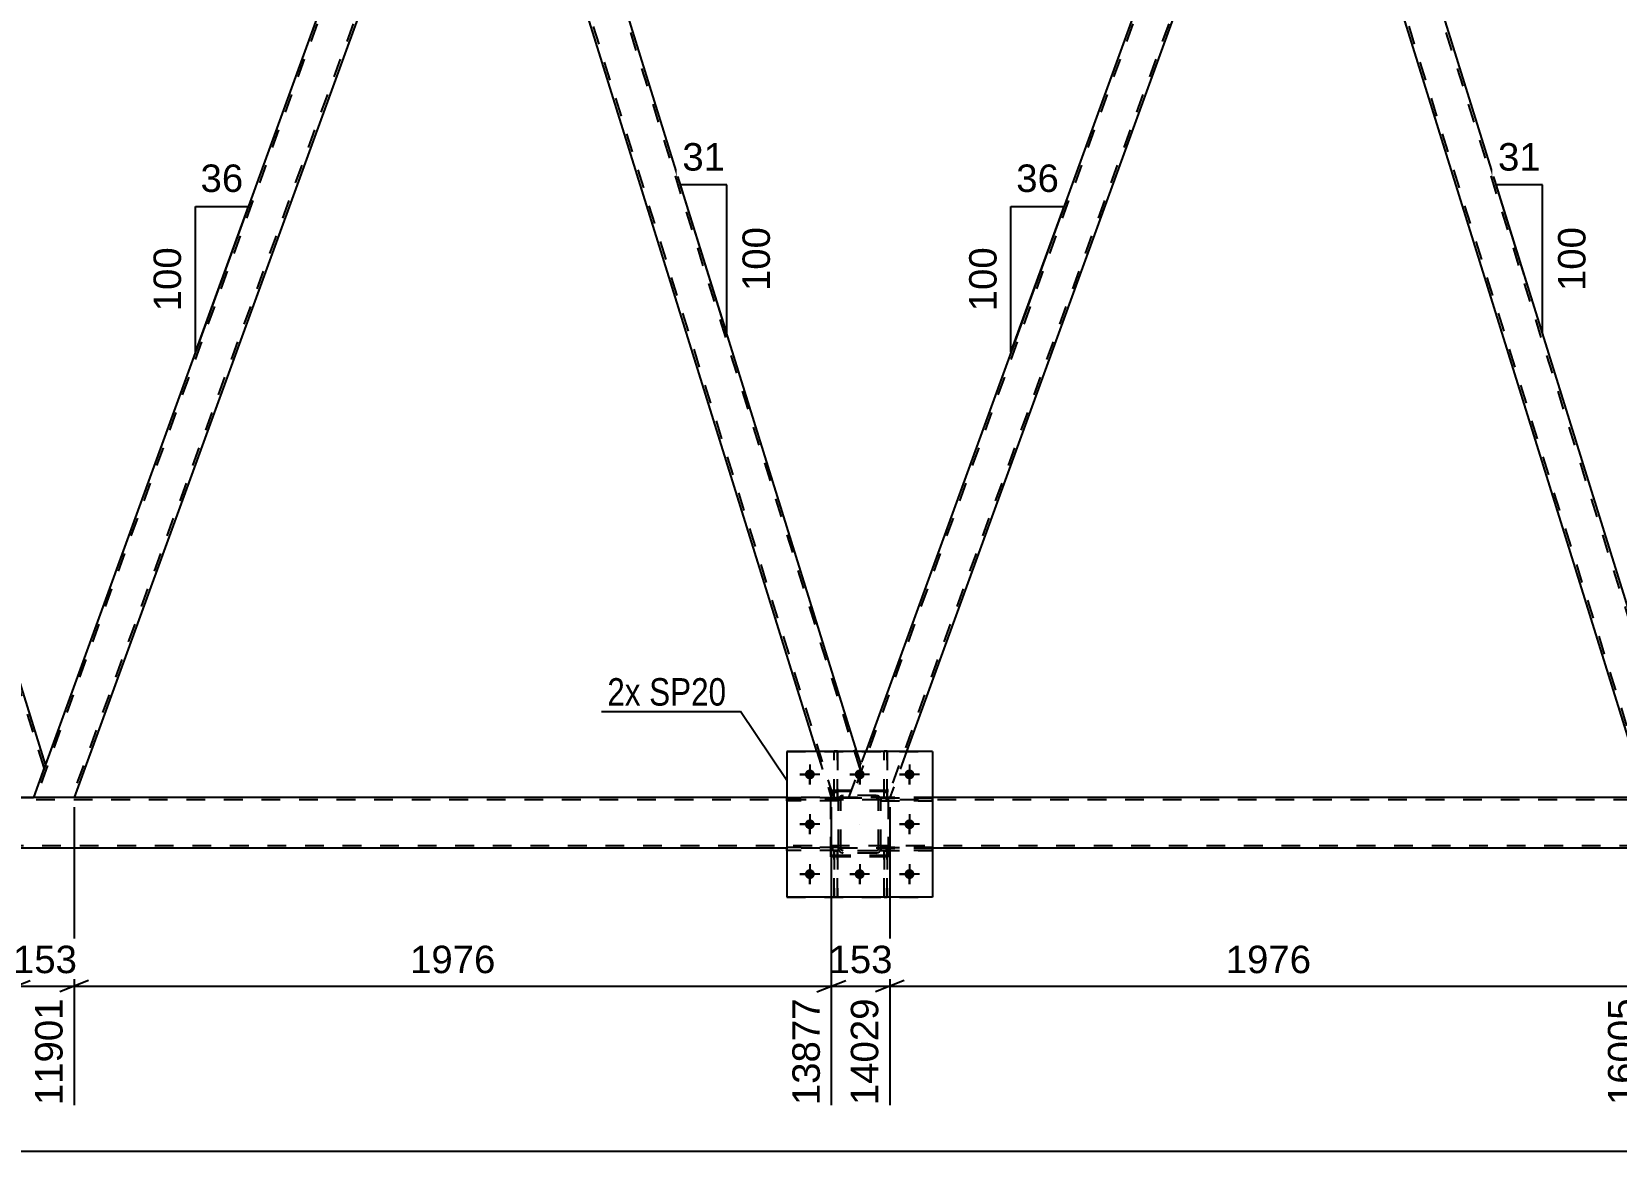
# Model space of a CAD drawing. Header units: millimetres. Extents: x -116 to 725, y -385 to 209.
# Drawn here: x 383.4 to 548.8, y -160.1 to -43.3 of the extents above; entities that cross this region are included whole.
import ezdxf

# ---------------------------------------------------------------- set-up
doc = ezdxf.new("R2010")
doc.units = ezdxf.units.MM
doc.linetypes.add('DXK_LINE_DOT2', pattern=[3.9198, 1.9599, -1.9599])
doc.linetypes.add('DXK_LINE_DOT3', pattern=[5.9187, 2.979, -0.9799, 0.9799, -0.9799])
doc.styles.add('Arial', font='arial.ttf', dxfattribs={"height": 0.2})
doc.styles.add('Arial Narrow', font='ARIALN.TTF', dxfattribs={"height": 0.2})

# ---------------------------------------------------------------- blocks, each defined once
blk = doc.blocks.new('Part-203724257-5561 - 5151')
at = {"color": 7, "linetype": 'DXK_LINE_DOT2'}
for p, q in [((513.04, -2), (468.92, -123.22)), ((516.78, -2), (472.66, -123.22)), ((513.04, -2), (513.06, -2)), ((517.04, -2), (515.49, -6.25)), ((468.66, -123.22), (470.42, -118.4)), ((474.67, -118.4), (472.92, -123.22)), ((472.92, -123.22), (468.66, -123.22))]:
    blk.add_line(p, q, dxfattribs=at)
at = {"color": 2, "linetype": 'Continuous'}
for p, q in [((512.78, -2), (470.42, -118.4)), ((517.04, -2), (512.78, -2)), ((515.49, -6.25), (474.67, -118.4))]:
    blk.add_line(p, q, dxfattribs=at)
blk = doc.blocks.new('Bolt-203724257-5229 - 5151')
at = {"linetype": 'Continuous'}
for points in [[(465.1, -120.8, -1), (464.06, -120.8, -1)], [(470.3, -120.8, -1), (469.26, -120.8, -1)], [(475.5, -120.8, -1), (474.46, -120.8, -1)], [(465.1, -126, -1), (464.06, -126, -1)], [(475.5, -126, -1), (474.46, -126, -1)], [(465.1, -131.2, -1), (464.06, -131.2, -1)], [(470.3, -131.2, -1), (469.26, -131.2, -1)], [(475.5, -131.2, -1), (474.46, -131.2, -1)]]:
    blk.add_hatch(color=1, dxfattribs=at).paths.add_polyline_path(points)
at = {"color": 1, "linetype": 'Continuous'}
for p, q in [((464.58, -119.76), (464.58, -121.84)), ((469.78, -119.76), (469.78, -121.84)), ((474.98, -119.76), (474.98, -121.84)), ((465.62, -120.8), (463.54, -120.8)), ((470.82, -120.8), (468.74, -120.8)), ((476.02, -120.8), (473.94, -120.8)), ((464.58, -124.96), (464.58, -127.04)), ((474.98, -124.96), (474.98, -127.04)), ((465.62, -126), (463.54, -126)), ((476.02, -126), (473.94, -126)), ((464.58, -130.16), (464.58, -132.24)), ((469.78, -130.16), (469.78, -132.24)), ((474.98, -130.16), (474.98, -132.24)), ((465.62, -131.2), (463.54, -131.2)), ((470.82, -131.2), (468.74, -131.2)), ((476.02, -131.2), (473.94, -131.2))]:
    blk.add_line(p, q, dxfattribs=at)
blk = doc.blocks.new('Bolt-203724257-5230 - 5151')
at = {"color": 1, "linetype": 'Continuous'}
for p, q in [((464.58, -119.76), (464.58, -120.45)), ((469.78, -119.76), (469.78, -120.45)), ((474.98, -119.76), (474.98, -120.45)), ((463.54, -120.8), (464.23, -120.8)), ((464.58, -121.84), (464.58, -121.14)), ((465.62, -120.8), (464.93, -120.8)), ((468.74, -120.8), (469.43, -120.8)), ((469.78, -121.84), (469.78, -121.14)), ((470.82, -120.8), (470.13, -120.8)), ((473.94, -120.8), (474.63, -120.8)), ((474.98, -121.84), (474.98, -121.14)), ((476.02, -120.8), (475.33, -120.8)), ((464.58, -124.96), (464.58, -125.65)), ((474.98, -124.96), (474.98, -125.65)), ((463.54, -126), (464.23, -126)), ((464.58, -127.04), (464.58, -126.34)), ((465.62, -126), (464.93, -126)), ((473.94, -126), (474.63, -126)), ((474.98, -127.04), (474.98, -126.34)), ((476.02, -126), (475.33, -126)), ((464.58, -130.16), (464.58, -130.85)), ((469.78, -130.16), (469.78, -130.85)), ((474.98, -130.16), (474.98, -130.85)), ((463.54, -131.2), (464.23, -131.2)), ((464.58, -132.24), (464.58, -131.54)), ((465.62, -131.2), (464.93, -131.2)), ((468.74, -131.2), (469.43, -131.2)), ((469.78, -132.24), (469.78, -131.54)), ((470.82, -131.2), (470.13, -131.2)), ((473.94, -131.2), (474.63, -131.2)), ((474.98, -132.24), (474.98, -131.54)), ((476.02, -131.2), (475.33, -131.2))]:
    blk.add_line(p, q, dxfattribs=at)
blk = doc.blocks.new('Part-203724257-5242 - 5151')
at = {"color": 7, "linetype": 'DXK_LINE_DOT2'}
for p, q in [((605.29, -123.46), (-50.14, -123.46)), ((477.38, -123.22), (462.18, -123.22)), ((605.92, -128.26), (-50.14, -128.26)), ((477.38, -128.5), (462.18, -128.5))]:
    blk.add_line(p, q, dxfattribs=at)
at = {"color": 2, "linetype": 'Continuous'}
for p, q in [((462.18, -123.22), (221.96, -123.22)), ((605.25, -123.22), (477.38, -123.22)), ((462.18, -128.5), (221.96, -128.5)), ((605.95, -128.5), (477.38, -128.5))]:
    blk.add_line(p, q, dxfattribs=at)
blk = doc.blocks.new('Part-203724257-5476 - 5151')
at = {"color": 7, "linetype": 'DXK_LINE_DOT2'}
for p, q in [((462.18, -118.4), (477.38, -118.4)), ((462.18, -118.4), (462.18, -133.6)), ((477.38, -118.4), (477.38, -133.6)), ((462.18, -133.6), (477.38, -133.6))]:
    blk.add_line(p, q, dxfattribs=at)
blk = doc.blocks.new('Part-203724257-5478 - 5151')
at = {"color": 7, "linetype": 'DXK_LINE_DOT2'}
for p, q in [((471.98, -128.75), (471.98, -128.43)), ((471.98, -128.43), (477.38, -128.43)), ((477.38, -128.75), (471.98, -128.75)), ((472.58, -128.75), (472.58, -128.43)), ((477.38, -128.43), (477.38, -128.75))]:
    blk.add_line(p, q, dxfattribs=at)
blk = doc.blocks.new('Part-203724257-5492 - 5151')
at = {"color": 7, "linetype": 'DXK_LINE_DOT2'}
for p, q in [((467.13, -133.59), (467.13, -128.76)), ((467.13, -128.76), (467.45, -128.76)), ((467.45, -128.76), (467.45, -133.59)), ((467.13, -129.36), (467.45, -129.36)), ((467.45, -133.59), (467.13, -133.59))]:
    blk.add_line(p, q, dxfattribs=at)
blk = doc.blocks.new('Part-203724257-5480 - 5151')
at = {"color": 7, "linetype": 'DXK_LINE_DOT2'}
for p, q in [((467.58, -128.43), (462.18, -128.43)), ((462.18, -128.75), (462.18, -128.43)), ((467.58, -128.75), (462.18, -128.75)), ((466.98, -128.75), (466.98, -128.43)), ((467.58, -128.43), (467.58, -128.75))]:
    blk.add_line(p, q, dxfattribs=at)
blk = doc.blocks.new('Part-203724257-5494 - 5151')
at = {"color": 7, "linetype": 'DXK_LINE_DOT2'}
for p, q in [((467.58, -123.48), (467.61, -123.29)), ((467.61, -123.29), (467.58, -123.48)), ((467.58, -128.52), (467.58, -123.48)), ((467.82, -123.48), (467.84, -123.38)), ((467.82, -128.52), (467.82, -123.48)), ((467.84, -123.38), (467.89, -123.31)), ((467.87, -123.03), (468.06, -123)), ((468.06, -123), (467.87, -123.03)), ((467.89, -123.31), (467.97, -123.25)), ((467.97, -123.25), (468.06, -123.24)), ((471.5, -123), (468.06, -123)), ((468.06, -123.24), (471.5, -123.24)), ((471.5, -123), (471.68, -123.03)), ((471.68, -123.03), (471.5, -123)), ((471.5, -123.24), (471.59, -123.25)), ((471.59, -123.25), (471.67, -123.31)), ((471.67, -123.31), (471.72, -123.38)), ((471.72, -123.38), (471.74, -123.48)), ((471.74, -128.52), (471.74, -123.48)), ((471.94, -123.29), (471.98, -123.48)), ((471.98, -123.48), (471.94, -123.29)), ((471.98, -128.52), (471.98, -123.48)), ((467.61, -128.7), (467.58, -128.52)), ((467.58, -128.52), (467.61, -128.7)), ((467.84, -128.61), (467.82, -128.52)), ((467.89, -128.69), (467.84, -128.61)), ((468.06, -129), (467.87, -128.96)), ((467.87, -128.96), (468.06, -129)), ((467.97, -128.74), (467.89, -128.69)), ((468.06, -128.76), (467.97, -128.74)), ((471.5, -128.76), (468.06, -128.76)), ((471.5, -129), (468.06, -129)), ((471.59, -128.74), (471.5, -128.76)), ((471.68, -128.96), (471.5, -129)), ((471.5, -129), (471.68, -128.96)), ((471.67, -128.69), (471.59, -128.74)), ((471.72, -128.61), (471.67, -128.69)), ((471.74, -128.52), (471.72, -128.61)), ((471.98, -128.52), (471.94, -128.7)), ((471.94, -128.7), (471.98, -128.52))]:
    blk.add_line(p, q, dxfattribs=at)
at = {"color": 7, "linetype": 'DXK_LINE_DOT3'}
blk.add_line((469.78, -126), (469.78, -126), dxfattribs=at)
at = {"color": 7, "linetype": 'DXK_LINE_DOT2'}
for centre, start, end in [((468.06, -123.48), 112.5, 157.5), ((468.06, -123.48), 112.5, 157.5), ((471.5, -123.48), 22.5, 67.5), ((471.5, -123.48), 22.5, 67.5), ((468.06, -128.52), 202.5, 247.5), ((468.06, -128.52), 202.5, 247.5), ((471.5, -128.52), 292.5, 337.5), ((471.5, -128.52), 292.5, 337.5)]:
    blk.add_arc(centre, 0.48, start, end, dxfattribs=at)
blk = doc.blocks.new('Part-203724257-5453 - 5151')
at = {"color": 2, "linetype": 'Continuous'}
for p, q in [((472.33, -118.4), (472.33, -118.39)), ((472.65, -118.39), (472.33, -118.39)), ((472.65, -118.4), (472.65, -118.39))]:
    blk.add_line(p, q, dxfattribs=at)
at = {"color": 7, "linetype": 'DXK_LINE_DOT2'}
for p, q in [((472.33, -123.24), (472.33, -118.4)), ((472.65, -123.24), (472.65, -118.4)), ((472.33, -122.64), (472.65, -122.64)), ((472.65, -123.24), (472.33, -123.24))]:
    blk.add_line(p, q, dxfattribs=at)
blk = doc.blocks.new('Part-203724257-5455 - 5151')
at = {"color": 7, "linetype": 'DXK_LINE_DOT2'}
for p, q in [((472.65, -128.76), (472.33, -128.76)), ((472.33, -128.76), (472.33, -133.59)), ((472.65, -133.59), (472.65, -128.76)), ((472.33, -129.36), (472.65, -129.36)), ((472.33, -133.59), (472.65, -133.59))]:
    blk.add_line(p, q, dxfattribs=at)
blk = doc.blocks.new('Part-203724257-5462 - 5151')
at = {"color": 7, "linetype": 'DXK_LINE_DOT2'}
for p, q in [((472.33, -123.24), (472.33, -118.39)), ((472.33, -118.39), (472.65, -118.39)), ((472.65, -118.39), (472.65, -123.24)), ((472.33, -122.64), (472.65, -122.64)), ((472.65, -123.24), (472.33, -123.24))]:
    blk.add_line(p, q, dxfattribs=at)
blk = doc.blocks.new('Part-203724257-5464 - 5151')
at = {"color": 7, "linetype": 'DXK_LINE_DOT2'}
for p, q in [((472.33, -133.59), (472.33, -128.76)), ((472.33, -128.76), (472.65, -128.76)), ((472.65, -128.76), (472.65, -133.59)), ((472.33, -129.36), (472.65, -129.36)), ((472.65, -133.59), (472.33, -133.59))]:
    blk.add_line(p, q, dxfattribs=at)
blk = doc.blocks.new('Part-203724257-5471 - 5151')
at = {"color": 2, "linetype": 'Continuous'}
for p, q in [((477.38, -118.4), (462.18, -118.4)), ((462.18, -118.4), (462.18, -133.6)), ((477.38, -118.4), (477.38, -133.6)), ((477.38, -133.6), (462.18, -133.6))]:
    blk.add_line(p, q, dxfattribs=at)
blk = doc.blocks.new('Part-203724257-5477 - 5151')
at = {"color": 7, "linetype": 'DXK_LINE_DOT2'}
for p, q in [((471.98, -123.55), (471.98, -123.23)), ((471.98, -123.23), (477.38, -123.23)), ((477.38, -123.55), (471.98, -123.55)), ((472.58, -123.55), (472.58, -123.23)), ((477.38, -123.23), (477.38, -123.55))]:
    blk.add_line(p, q, dxfattribs=at)
blk = doc.blocks.new('Part-203724257-5479 - 5151')
at = {"color": 7, "linetype": 'DXK_LINE_DOT2'}
for p, q in [((467.58, -123.23), (462.18, -123.23)), ((462.18, -123.55), (462.18, -123.23)), ((467.58, -123.55), (462.18, -123.55)), ((466.98, -123.55), (466.98, -123.23)), ((467.58, -123.23), (467.58, -123.55))]:
    blk.add_line(p, q, dxfattribs=at)
blk = doc.blocks.new('Part-203724257-5481 - 5151')
at = {"color": 2, "linetype": 'Continuous'}
for p, q in [((467.13, -118.4), (467.13, -118.39)), ((467.45, -118.39), (467.13, -118.39)), ((467.45, -118.4), (467.45, -118.39))]:
    blk.add_line(p, q, dxfattribs=at)
at = {"color": 7, "linetype": 'DXK_LINE_DOT2'}
for p, q in [((467.13, -123.24), (467.13, -118.4)), ((467.45, -123.24), (467.45, -118.4)), ((467.13, -122.64), (467.45, -122.64)), ((467.45, -123.24), (467.13, -123.24))]:
    blk.add_line(p, q, dxfattribs=at)
blk = doc.blocks.new('Part-203724257-5483 - 5151')
at = {"color": 7, "linetype": 'DXK_LINE_DOT2'}
for p, q in [((467.45, -128.76), (467.13, -128.76)), ((467.13, -128.76), (467.13, -133.59)), ((467.45, -133.59), (467.45, -128.76)), ((467.13, -129.36), (467.45, -129.36)), ((467.13, -133.59), (467.45, -133.59))]:
    blk.add_line(p, q, dxfattribs=at)
blk = doc.blocks.new('Part-203724257-5485 - 5151')
at = {"color": 7, "linetype": 'DXK_LINE_DOT2'}
for p, q in [((467.58, -123.48), (467.61, -123.29)), ((467.61, -123.29), (467.58, -123.48)), ((467.58, -128.52), (467.58, -123.48)), ((467.82, -123.48), (467.84, -123.38)), ((467.82, -128.52), (467.82, -123.48)), ((467.84, -123.38), (467.89, -123.31)), ((467.87, -123.03), (468.06, -123)), ((468.06, -123), (467.87, -123.03)), ((467.89, -123.31), (467.97, -123.25)), ((467.97, -123.25), (468.06, -123.24)), ((471.5, -123), (468.06, -123)), ((468.06, -123.24), (471.5, -123.24)), ((471.5, -123), (471.68, -123.03)), ((471.68, -123.03), (471.5, -123)), ((471.5, -123.24), (471.59, -123.25)), ((471.59, -123.25), (471.67, -123.31)), ((471.67, -123.31), (471.72, -123.38)), ((471.72, -123.38), (471.74, -123.48)), ((471.74, -128.52), (471.74, -123.48)), ((471.94, -123.29), (471.98, -123.48)), ((471.98, -123.48), (471.94, -123.29)), ((471.98, -128.52), (471.98, -123.48)), ((467.61, -128.7), (467.58, -128.52)), ((467.58, -128.52), (467.61, -128.7)), ((467.84, -128.61), (467.82, -128.52)), ((467.89, -128.69), (467.84, -128.61)), ((468.06, -129), (467.87, -128.96)), ((467.87, -128.96), (468.06, -129)), ((467.97, -128.74), (467.89, -128.69)), ((468.06, -128.76), (467.97, -128.74)), ((471.5, -128.76), (468.06, -128.76)), ((471.5, -129), (468.06, -129)), ((471.59, -128.74), (471.5, -128.76)), ((471.68, -128.96), (471.5, -129)), ((471.5, -129), (471.68, -128.96)), ((471.67, -128.69), (471.59, -128.74)), ((471.72, -128.61), (471.67, -128.69)), ((471.74, -128.52), (471.72, -128.61)), ((471.98, -128.52), (471.94, -128.7)), ((471.94, -128.7), (471.98, -128.52))]:
    blk.add_line(p, q, dxfattribs=at)
at = {"color": 7, "linetype": 'DXK_LINE_DOT3'}
blk.add_line((469.78, -126), (469.78, -126), dxfattribs=at)
at = {"color": 7, "linetype": 'DXK_LINE_DOT2'}
for centre, start, end in [((468.06, -123.48), 112.5, 157.5), ((468.06, -123.48), 112.5, 157.5), ((471.5, -123.48), 22.5, 67.5), ((471.5, -123.48), 22.5, 67.5), ((468.06, -128.52), 202.5, 247.5), ((468.06, -128.52), 202.5, 247.5), ((471.5, -128.52), 292.5, 337.5), ((471.5, -128.52), 292.5, 337.5)]:
    blk.add_arc(centre, 0.48, start, end, dxfattribs=at)
blk = doc.blocks.new('Part-203724257-5486 - 5151')
at = {"color": 7, "linetype": 'DXK_LINE_DOT2'}
for p, q in [((477.38, -123.23), (471.98, -123.23)), ((471.98, -123.23), (471.98, -123.55)), ((471.98, -123.55), (477.38, -123.55)), ((472.58, -123.55), (472.58, -123.23)), ((477.38, -123.55), (477.38, -123.23))]:
    blk.add_line(p, q, dxfattribs=at)
blk = doc.blocks.new('Part-203724257-5487 - 5151')
at = {"color": 7, "linetype": 'DXK_LINE_DOT2'}
for p, q in [((477.38, -128.43), (471.98, -128.43)), ((471.98, -128.43), (471.98, -128.75)), ((471.98, -128.75), (477.38, -128.75)), ((472.58, -128.75), (472.58, -128.43)), ((477.38, -128.75), (477.38, -128.43))]:
    blk.add_line(p, q, dxfattribs=at)
blk = doc.blocks.new('Part-203724257-5488 - 5151')
at = {"color": 7, "linetype": 'DXK_LINE_DOT2'}
for p, q in [((467.58, -123.23), (462.18, -123.23)), ((462.18, -123.23), (462.18, -123.55)), ((467.58, -123.55), (462.18, -123.55)), ((466.98, -123.55), (466.98, -123.23)), ((467.58, -123.55), (467.58, -123.23))]:
    blk.add_line(p, q, dxfattribs=at)
blk = doc.blocks.new('Part-203724257-5489 - 5151')
at = {"color": 7, "linetype": 'DXK_LINE_DOT2'}
for p, q in [((467.58, -128.43), (462.18, -128.43)), ((462.18, -128.43), (462.18, -128.75)), ((467.58, -128.75), (462.18, -128.75)), ((466.98, -128.75), (466.98, -128.43)), ((467.58, -128.75), (467.58, -128.43))]:
    blk.add_line(p, q, dxfattribs=at)
blk = doc.blocks.new('Part-203724257-5490 - 5151')
at = {"color": 7, "linetype": 'DXK_LINE_DOT2'}
for p, q in [((467.13, -123.24), (467.13, -118.39)), ((467.13, -118.39), (467.45, -118.39)), ((467.45, -118.39), (467.45, -123.24)), ((467.13, -122.64), (467.45, -122.64)), ((467.45, -123.24), (467.13, -123.24))]:
    blk.add_line(p, q, dxfattribs=at)
blk = doc.blocks.new('Part-203724257-5495 - 5151')
at = {"color": 7, "linetype": 'DXK_LINE_DOT2'}
for p, q in [((472.78, -122.46), (466.78, -122.46)), ((466.78, -129.26), (466.78, -122.46)), ((472.78, -129.26), (472.78, -122.46)), ((472.78, -129.26), (466.78, -129.26))]:
    blk.add_line(p, q, dxfattribs=at)
blk = doc.blocks.new('Part-203724257-5496 - 5151')
at = {"color": 7, "linetype": 'DXK_LINE_DOT2'}
for p, q in [((472.78, -122.59), (466.78, -122.59)), ((466.78, -129.39), (466.78, -122.59)), ((472.78, -129.39), (472.78, -122.59)), ((472.78, -129.39), (466.78, -129.39))]:
    blk.add_line(p, q, dxfattribs=at)
blk = doc.blocks.new('Part-203724257-5551 - 5151')
at = {"color": 2, "linetype": 'Continuous'}
for p, q in [((517.04, -2), (515.49, -6.25)), ((518.36, -2), (517.04, -2)), ((555.06, -119.75), (518.36, -2)), ((551.95, -123.22), (515.49, -6.25)), ((554.79, -120.49), (553.8, -123.22)), ((555.06, -119.75), (554.79, -120.49))]:
    blk.add_line(p, q, dxfattribs=at)
at = {"color": 7, "linetype": 'DXK_LINE_DOT2'}
for p, q in [((554.92, -120.12), (518.11, -2)), ((552.2, -123.22), (515.63, -5.88)), ((555.04, -119.81), (554.79, -120.49)), ((551.95, -123.22), (553.8, -123.22))]:
    blk.add_line(p, q, dxfattribs=at)
blk = doc.blocks.new('Part-203724257-5566 - 5151')
at = {"color": 7, "linetype": 'DXK_LINE_DOT2'}
for p, q in [((427.9, -2), (383.78, -123.22)), ((431.65, -2), (387.53, -123.22)), ((427.9, -2), (427.92, -2)), ((431.9, -2), (430.36, -6.25)), ((384.79, -119.75), (383.53, -123.22)), ((387.78, -123.22), (383.53, -123.22))]:
    blk.add_line(p, q, dxfattribs=at)
at = {"color": 2, "linetype": 'Continuous'}
for p, q in [((427.65, -2), (384.79, -119.75)), ((427.65, -2), (431.9, -2)), ((430.36, -6.25), (387.78, -123.22))]:
    blk.add_line(p, q, dxfattribs=at)
blk = doc.blocks.new('Part-203724257-5601 - 5151')
at = {"color": 2, "linetype": 'Continuous'}
for p, q in [((431.9, -2), (430.36, -6.25)), ((433.22, -2), (431.9, -2)), ((469.5, -118.4), (433.22, -2)), ((465.31, -118.4), (430.36, -6.25))]:
    blk.add_line(p, q, dxfattribs=at)
at = {"color": 7, "linetype": 'DXK_LINE_DOT2'}
for p, q in [((469.79, -120.12), (432.97, -2)), ((467.07, -123.22), (430.49, -5.88)), ((465.31, -118.4), (466.82, -123.22)), ((469.93, -119.75), (469.5, -118.4)), ((468.66, -123.22), (469.93, -119.75)), ((466.82, -123.22), (468.66, -123.22))]:
    blk.add_line(p, q, dxfattribs=at)
blk = doc.blocks.new('Part-203724257-5606 - 5151')
at = {"color": 2, "linetype": 'Continuous'}
for p, q in [((346.77, -2), (345.22, -6.25)), ((348.09, -2), (346.77, -2)), ((384.79, -119.75), (348.09, -2)), ((381.68, -123.22), (345.22, -6.25)), ((384.52, -120.49), (383.53, -123.22)), ((384.79, -119.75), (384.52, -120.49))]:
    blk.add_line(p, q, dxfattribs=at)
at = {"color": 7, "linetype": 'DXK_LINE_DOT2'}
for p, q in [((384.66, -120.12), (347.84, -2)), ((381.93, -123.22), (345.36, -5.88)), ((384.77, -119.81), (384.52, -120.49)), ((381.68, -123.22), (383.53, -123.22))]:
    blk.add_line(p, q, dxfattribs=at)
blk = doc.blocks.new('AngleDimension-203724257-6908 - 5151')
at = {"color": 7, "linetype": 'Continuous'}
for p, q in [((400.44, -61.54), (405.98, -61.54)), ((400.44, -76.76), (405.98, -61.54)), ((400.44, -76.76), (400.44, -61.54)), ((403.15, -69.3), (405.98, -61.54))]:
    blk.add_line(p, q, dxfattribs=at)
at = {"color": 0}
for points in [[(406.03, -60.64), (406.03, -56.44), (400.38, -56.44), (400.38, -60.64)], [(399.54, -65.22), (395.34, -65.22), (395.34, -73.09), (399.54, -73.09)]]:
    blk.add_wipeout(points, dxfattribs=at)
at = {"color": 3, "style": 'Arial'}
blk.add_text('36', height=2.865, dxfattribs=at).set_placement((400.98, -60.04))
blk.add_text('100', height=2.865, rotation=90.0002, dxfattribs=at).set_placement((398.94, -72.49))
blk = doc.blocks.new('StraightDimension-203724257-5729 - 5151')
at = {"color": 7, "linetype": 'Continuous'}
for p, q in [((472.92, -124.22), (472.92, -155.3)), ((551.95, -124.22), (551.95, -155.3)), ((474.42, -142.28), (471.42, -143.48)), ((472.92, -142.88), (551.95, -142.88)), ((550.45, -143.48), (553.45, -142.28))]:
    blk.add_line(p, q, dxfattribs=at)
at = {"color": 0}
blk.add_wipeout([(517.48, -142.13), (517.48, -137.93), (507.39, -137.93), (507.39, -142.13)], dxfattribs=at)
at = {"color": 0, "linetype": 'Continuous'}
blk.add_wipeout([(551.35, -143.58), (547.15, -143.58), (547.15, -155.9), (551.35, -155.9)], dxfattribs=at)
at = {"color": 3, "style": 'Arial'}
blk.add_text('1976', height=2.865, dxfattribs=at).set_placement((507.99, -141.53))
at = {"color": 3, "linetype": 'Continuous', "style": 'Arial'}
blk.add_text('16005', height=2.865, rotation=90.0002, dxfattribs=at).set_placement((550.75, -155.3))
blk = doc.blocks.new('StraightDimension-203724257-5747 - 5151')
at = {"color": 7, "linetype": 'Continuous'}
for p, q in [((466.82, -124.22), (466.82, -155.3)), ((472.92, -124.22), (472.92, -155.3)), ((465.32, -143.48), (468.32, -142.28)), ((466.82, -142.88), (472.92, -142.88)), ((474.42, -142.28), (471.42, -143.48))]:
    blk.add_line(p, q, dxfattribs=at)
at = {"color": 0}
blk.add_wipeout([(473.8, -142.13), (473.8, -137.93), (465.93, -137.93), (465.93, -142.13)], dxfattribs=at)
at = {"color": 0, "linetype": 'Continuous'}
blk.add_wipeout([(472.32, -143.58), (468.12, -143.58), (468.12, -155.9), (472.32, -155.9)], dxfattribs=at)
at = {"color": 3, "style": 'Arial'}
blk.add_text('153', height=2.865, dxfattribs=at).set_placement((466.53, -141.53))
at = {"color": 3, "linetype": 'Continuous', "style": 'Arial'}
blk.add_text('14029', height=2.865, rotation=90.0002, dxfattribs=at).set_placement((471.72, -155.3))
blk = doc.blocks.new('StraightDimension-203724257-5769 - 5151')
at = {"color": 7, "linetype": 'Continuous'}
for p, q in [((387.78, -124.22), (387.78, -155.3)), ((466.82, -124.22), (466.82, -155.3)), ((389.28, -142.28), (386.28, -143.48)), ((387.78, -142.88), (466.82, -142.88)), ((465.32, -143.48), (468.32, -142.28))]:
    blk.add_line(p, q, dxfattribs=at)
at = {"color": 0}
blk.add_wipeout([(432.35, -142.13), (432.35, -137.93), (422.25, -137.93), (422.25, -142.13)], dxfattribs=at)
at = {"color": 0, "linetype": 'Continuous'}
blk.add_wipeout([(466.22, -143.58), (462.02, -143.58), (462.02, -155.9), (466.22, -155.9)], dxfattribs=at)
at = {"color": 3, "style": 'Arial'}
blk.add_text('1976', height=2.865, dxfattribs=at).set_placement((422.85, -141.53))
at = {"color": 3, "linetype": 'Continuous', "style": 'Arial'}
blk.add_text('13877', height=2.865, rotation=90.0002, dxfattribs=at).set_placement((465.62, -155.3))
blk = doc.blocks.new('StraightDimension-203724257-5787 - 5151')
at = {"color": 7, "linetype": 'Continuous'}
for p, q in [((381.68, -124.22), (381.68, -155.3)), ((387.78, -124.22), (387.78, -155.3)), ((380.18, -143.48), (383.18, -142.28)), ((381.68, -142.88), (387.78, -142.88)), ((389.28, -142.28), (386.28, -143.48))]:
    blk.add_line(p, q, dxfattribs=at)
at = {"color": 0}
blk.add_wipeout([(388.67, -142.13), (388.67, -137.93), (380.8, -137.93), (380.8, -142.13)], dxfattribs=at)
at = {"color": 0, "linetype": 'Continuous'}
blk.add_wipeout([(387.18, -143.58), (382.98, -143.58), (382.98, -155.9), (387.18, -155.9)], dxfattribs=at)
at = {"color": 3, "style": 'Arial'}
blk.add_text('153', height=2.865, dxfattribs=at).set_placement((381.4, -141.53))
at = {"color": 3, "linetype": 'Continuous', "style": 'Arial'}
blk.add_text('11901', height=2.865, rotation=90.0002, dxfattribs=at).set_placement((386.58, -155.3))
blk = doc.blocks.new('AngleDimension-203724257-6726 - 5151')
at = {"color": 7, "linetype": 'Continuous'}
for p, q in [((454.01, -68.68), (451.09, -59.31)), ((455.91, -59.31), (451.09, -59.31)), ((455.91, -74.78), (451.09, -59.31)), ((455.91, -74.78), (455.91, -59.31))]:
    blk.add_line(p, q, dxfattribs=at)
at = {"color": 0}
for points in [[(456.32, -58.41), (456.32, -54.21), (450.67, -54.21), (450.67, -58.41)], [(461.01, -63.11), (456.81, -63.11), (456.81, -70.98), (461.01, -70.98)]]:
    blk.add_wipeout(points, dxfattribs=at)
at = {"color": 3, "style": 'Arial'}
blk.add_text('31', height=2.865, dxfattribs=at).set_placement((451.27, -57.81))
blk.add_text('100', height=2.865, rotation=90.0002, dxfattribs=at).set_placement((460.41, -70.38))
blk = doc.blocks.new('StraightDimension-203724257-6120 - 5151')
at = {"color": 7, "linetype": 'Continuous'}
blk.add_line((-59.4, -160.11), (658.24, -160.11), dxfattribs=at)
blk = doc.blocks.new('AngleDimension-203724257-6847 - 5151')
at = {"color": 7, "linetype": 'Continuous'}
for p, q in [((485.57, -61.54), (491.11, -61.54)), ((485.57, -76.76), (491.11, -61.54)), ((485.57, -76.76), (485.57, -61.54)), ((488.29, -69.3), (491.11, -61.54))]:
    blk.add_line(p, q, dxfattribs=at)
at = {"color": 0}
for points in [[(491.16, -60.64), (491.16, -56.44), (485.52, -56.44), (485.52, -60.64)], [(484.67, -65.22), (480.47, -65.22), (480.47, -73.09), (484.67, -73.09)]]:
    blk.add_wipeout(points, dxfattribs=at)
at = {"color": 3, "style": 'Arial'}
blk.add_text('36', height=2.865, dxfattribs=at).set_placement((486.12, -60.04))
blk.add_text('100', height=2.865, rotation=90.0002, dxfattribs=at).set_placement((484.07, -72.49))
blk = doc.blocks.new('AngleDimension-203724257-6861 - 5151')
at = {"color": 7, "linetype": 'Continuous'}
for p, q in [((539.14, -68.68), (536.22, -59.31)), ((541.04, -59.31), (536.22, -59.31)), ((541.04, -74.78), (536.22, -59.31)), ((541.04, -74.78), (541.04, -59.31))]:
    blk.add_line(p, q, dxfattribs=at)
at = {"color": 0}
for points in [[(541.46, -58.41), (541.46, -54.21), (535.81, -54.21), (535.81, -58.41)], [(546.14, -63.11), (541.94, -63.11), (541.94, -70.98), (546.14, -70.98)]]:
    blk.add_wipeout(points, dxfattribs=at)
at = {"color": 3, "style": 'Arial'}
blk.add_text('31', height=2.865, dxfattribs=at).set_placement((536.41, -57.81))
blk.add_text('100', height=2.865, rotation=90.0002, dxfattribs=at).set_placement((545.54, -70.38))
blk = doc.blocks.new('MarkSet-203724257-7093 - 5151')
at = {"color": 30, "linetype": 'Continuous'}
blk.add_line((462.18, -121.45), (457.35, -114.22), dxfattribs=at)
at = {"color": 0}
for points in [[(446.91, -113.62), (446.91, -110.62), (443.44, -110.62), (443.44, -113.62)], [(455.85, -113.62), (455.85, -110.62), (447.81, -110.62), (447.81, -113.62)]]:
    blk.add_wipeout(points, dxfattribs=at)
for points in [[(446.91, -113.62), (446.91, -110.62), (443.44, -110.62), (443.44, -113.62)], [(455.85, -113.62), (455.85, -110.62), (447.81, -110.62), (447.81, -113.62)]]:
    blk.add_wipeout(points, dxfattribs=at)
at = {"color": 30, "linetype": 'Continuous'}
blk.add_line((442.84, -114.22), (457.35, -114.22), dxfattribs=at)
at = {"color": 3, "style": 'Arial Narrow'}
for s, p in [('2x', (443.44, -113.62)), ('SP20', (447.81, -113.62))]:
    blk.add_text(s, height=2.863, dxfattribs=at).set_placement(p)

msp = doc.modelspace()

# ---------------------------------------------------------------- block references
for name in ['Part-203724257-5606 - 5151', 'Part-203724257-5566 - 5151', 'Part-203724257-5601 - 5151', 'Part-203724257-5561 - 5151', 'Part-203724257-5551 - 5151', 'Part-203724257-5476 - 5151', 'Part-203724257-5471 - 5151', 'Part-203724257-5481 - 5151', 'Part-203724257-5490 - 5151', 'Part-203724257-5453 - 5151', 'Part-203724257-5462 - 5151', 'Bolt-203724257-5229 - 5151', 'Bolt-203724257-5230 - 5151', 'Part-203724257-5242 - 5151', 'Part-203724257-5479 - 5151', 'Part-203724257-5488 - 5151', 'Part-203724257-5495 - 5151', 'Part-203724257-5496 - 5151', 'Part-203724257-5494 - 5151', 'Part-203724257-5485 - 5151', 'Part-203724257-5477 - 5151', 'Part-203724257-5486 - 5151', 'Part-203724257-5480 - 5151', 'Part-203724257-5489 - 5151', 'Part-203724257-5492 - 5151', 'Part-203724257-5483 - 5151', 'Part-203724257-5478 - 5151', 'Part-203724257-5487 - 5151', 'Part-203724257-5455 - 5151', 'Part-203724257-5464 - 5151']:
    msp.add_blockref(name, (0, 0))

# ---------------------------------------------------------------- next in the draw order: block references
for name in ['AngleDimension-203724257-6726 - 5151', 'AngleDimension-203724257-6908 - 5151', 'StraightDimension-203724257-5729 - 5151']:
    msp.add_blockref(name, (0, 0))

# ---------------------------------------------------------------- next in the draw order: block references
msp.add_blockref('StraightDimension-203724257-5747 - 5151', (0, 0))

# ---------------------------------------------------------------- next in the draw order: block references
msp.add_blockref('StraightDimension-203724257-5769 - 5151', (0, 0))

# ---------------------------------------------------------------- next in the draw order: block references
msp.add_blockref('StraightDimension-203724257-5787 - 5151', (0, 0))

# ---------------------------------------------------------------- next in the draw order: block references
msp.add_blockref('StraightDimension-203724257-6120 - 5151', (0, 0))

# ---------------------------------------------------------------- next in the draw order: block references
for name in ['AngleDimension-203724257-6861 - 5151', 'AngleDimension-203724257-6847 - 5151', 'MarkSet-203724257-7093 - 5151']:
    msp.add_blockref(name, (0, 0))

doc.saveas('drawing.dxf')
